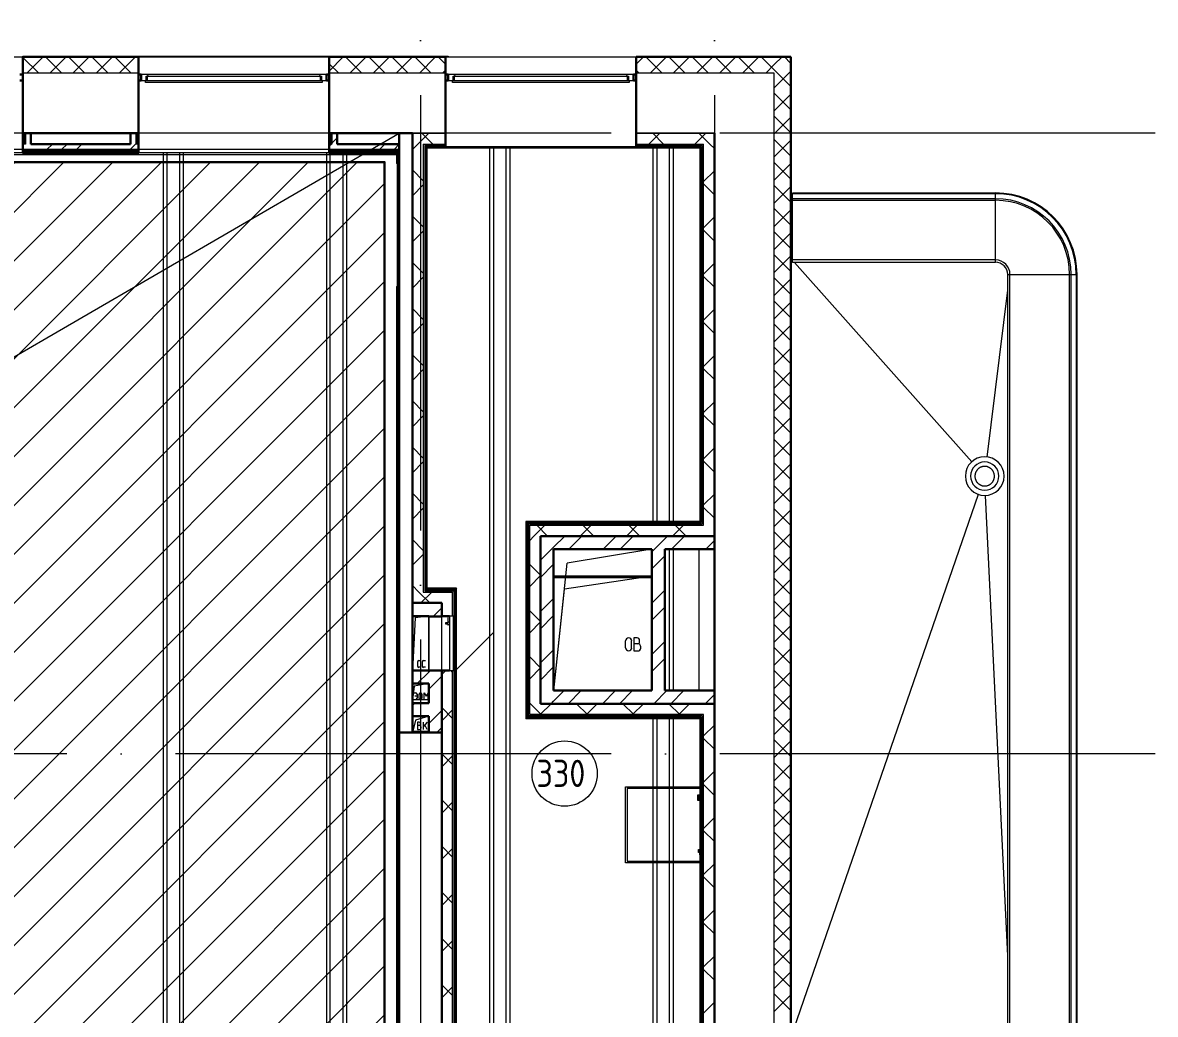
# Model space of a CAD drawing. Header units: millimetres. Extents: x -259809 to 472825, y -397243 to 31861.
# Drawn here: x 298416 to 308821, y -331545 to -322437 of the extents above; entities that cross this region are included whole.
import ezdxf

# ---------------------------------------------------------------- set-up
doc = ezdxf.new("R2010")
doc.units = ezdxf.units.MM
doc.linetypes.add('ADSK_Линия сетки', pattern=[25, 20, -2.5, 0, -2.5])
doc.linetypes.add('ADSK_Сверху', pattern=[450, 300, -150])
for name, color, linetype, lineweight in [('_ Окна', 252, 'Continuous', 30), ('Двери', 252, 'Continuous', 9), ('Крыша', 252, 'Continuous', 9), ('Линии', 7, 'Continuous', 9), ('лс', 5, 'Continuous', 30), ('Марки помещений', 252, 'Continuous', 20), ('Оборудование', 8, 'Continuous', 18), ('Ограждение', 252, 'Continuous', 9), ('Окна', 252, 'Continuous', 9), ('Оси', 252, 'Continuous', 9), ('Перекрытие', 252, 'Continuous', 18), ('Стены внутренние', 252, 'Continuous', 18), ('Стены наружные', 252, 'Continuous', 18), ('Стены штриховка', 7, 'Continuous', 9)]:
    doc.layers.add(name, color=color, linetype=linetype, lineweight=lineweight)
doc.styles.add('GOST Common_2', font='', dxfattribs={"width": 0.9, "height": 250})
doc.styles.get('GOST Common_2').set_extended_font_data('GOST type B')

# ---------------------------------------------------------------- blocks, each defined once
blk = doc.blocks.new('Перекрытия 1 - Перекрытия 1-1698725-3 этаж копия 1')
at = {"layer": 'Перекрытие', "ltscale": 100}
for p, q in [((22199, 26580), (22199, 15540)), ((22234, 26580), (22234, 15540)), ((22349, 26580), (22349, 15540)), ((22384, 26580), (22384, 15540)), ((23699, 26580), (23699, 15540)), ((23734, 15540), (23734, 26580)), ((23849, 26580), (23849, 15540)), ((23884, 26580), (23884, 15540)), ((25199, 26635), (25199, 15485)), ((25234, 26635), (25234, 15485)), ((25349, 26635), (25349, 15485)), ((25384, 26635), (25384, 15485)), ((26699, 26635), (26699, 23185)), ((26734, 26635), (26734, 23185)), ((26849, 26635), (26849, 23185)), ((26884, 26635), (26884, 23185)), ((26849, 22940), (26849, 21875)), ((26884, 22940), (26884, 21875)), ((27122, 22940), (27122, 21875)), ((26849, 21875), (26849, 21755)), ((26884, 21875), (26884, 21755)), ((27122, 21875), (27122, 21755)), ((26849, 21755), (26849, 21640)), ((26884, 21755), (26884, 21640)), ((27122, 21755), (27122, 21640)), ((26699, 21395), (26699, 15485)), ((26734, 21395), (26734, 15485)), ((26849, 21395), (26849, 15485)), ((26884, 21395), (26884, 15485))]:
    blk.add_line(p, q, dxfattribs=at)
blk = doc.blocks.new('3 этаж')
at = {"color": 251, "lineweight": 18, "true_color": 0x636466}
for p, q in [((303295, 24117), (303295, 25167)), ((303295, 25167), (304195, 25167)), ((302023, 24786), (301996, 24302)), ((302146, 24802), (302023, 24786)), ((302146, 24797), (302146, 24302)), ((302042, 24379), (302042, 24344)), ((302074, 24392), (302056, 24392)), ((302086, 24379), (302086, 24344)), ((302118, 24392), (302099, 24392)), ((302074, 24331), (302056, 24331)), ((302118, 24331), (302099, 24331)), ((302011, 24159), (301996, 24032)), ((302146, 24182), (302011, 24159)), ((302007, 24096), (302026, 24096)), ((302020, 24070), (302039, 24070)), ((302039, 24083), (302039, 24049)), ((302057, 24050), (302057, 24082)), ((302086, 24050), (302086, 24082)), ((302104, 24097), (302122, 24067)), ((302104, 24036), (302104, 24097)), ((302140, 24097), (302122, 24067)), ((302140, 24036), (302140, 24097)), ((302146, 24032), (301996, 24032)), ((302007, 24036), (302026, 24036)), ((302026, 23845), (301996, 23732)), ((302146, 23882), (302026, 23845)), ((302059, 23827), (302042, 23827)), ((302042, 23827), (302042, 23760)), ((302060, 23797), (302042, 23797)), ((302042, 23760), (302062, 23760)), ((302072, 23808), (302072, 23814)), ((302077, 23775), (302077, 23781)), ((302131, 23827), (302097, 23787)), ((302097, 23760), (302097, 23827)), ((302131, 23760), (302111, 23803))]:
    blk.add_line(p, q, dxfattribs=at)
for centre, radius, start, end in [((302056, 24379), 13.3, 90, 180), ((302099, 24379), 13.3, 90, 180), ((302056, 24344), 13.3, 180, 270), ((302099, 24344), 13.3, 180, 270), ((302026, 24083), 13, 0, 90), ((302026, 24049), 13, 270, 0), ((302071, 24082), 14.3, 0, 180), ((302071, 24050), 14.3, 180, 0), ((302059, 23814), 13, 0, 90), ((302060, 23808), 11.1, 270, 0), ((302060, 23781), 16.7, 0, 90), ((302062, 23775), 14.8, 270, 0)]:
    blk.add_arc(centre, radius, start, end, dxfattribs=at)
at = {"layer": '_ Окна', "color": 251, "true_color": 0x636466}
for p, q in [((298416, 29777), (298391, 29777)), ((299506, 29777), (299481, 29777)), ((299506, 29719), (299506, 29777)), ((301231, 29777), (301206, 29777)), ((301206, 29777), (301206, 29719)), ((302326, 29777), (302301, 29777)), ((302326, 29719), (302326, 29777)), ((304051, 29777), (304026, 29777)), ((304026, 29777), (304026, 29719)), ((298391, 29719), (298416, 29719)), ((299481, 29719), (299506, 29719)), ((301206, 29719), (301231, 29719)), ((302301, 29719), (302326, 29719)), ((304026, 29719), (304051, 29719))]:
    blk.add_line(p, q, dxfattribs=at)
at = {"layer": '_ Окна', "color": 251, "lineweight": 18, "true_color": 0x636466}
for p, q in [((299566, 29777), (299506, 29777)), ((299506, 29777), (299506, 29719)), ((299570, 29760), (299566, 29777)), ((301147, 29777), (301142, 29760)), ((301206, 29777), (301147, 29777)), ((301206, 29719), (301206, 29777)), ((302386, 29777), (302326, 29777)), ((302326, 29777), (302326, 29719)), ((302390, 29760), (302386, 29777)), ((303967, 29777), (303962, 29760)), ((304026, 29777), (303967, 29777)), ((304026, 29719), (304026, 29777)), ((299506, 29719), (299544, 29719)), ((299552, 29719), (299552, 29760)), ((299552, 29760), (299564, 29760)), ((301148, 29760), (301160, 29760)), ((301160, 29760), (301160, 29719)), ((301168, 29719), (301206, 29719)), ((302326, 29719), (302364, 29719)), ((302372, 29719), (302372, 29760)), ((302372, 29760), (302384, 29760)), ((303968, 29760), (303980, 29760)), ((303980, 29760), (303980, 29719)), ((303988, 29719), (304026, 29719))]:
    blk.add_line(p, q, dxfattribs=at)
at = {"layer": 'Двери', "color": 251, "true_color": 0x636466}
for p, q in [((304636, 23218), (303970, 23218)), ((303970, 23218), (303970, 22550)), ((304617, 23159), (304623, 23159)), ((304617, 23109), (304617, 23159)), ((304623, 23109), (304617, 23109)), ((304623, 23109), (304623, 23159)), ((304635, 23109), (304623, 23109)), ((304624, 23159), (304635, 23159)), ((304624, 23130), (304624, 23159)), ((304635, 23130), (304624, 23130)), ((304635, 23159), (304636, 23159)), ((304635, 23159), (304635, 23109)), ((304635, 23159), (304635, 23130)), ((304636, 23109), (304635, 23109)), ((304624, 22659), (304635, 22659)), ((304624, 22630), (304624, 22659)), ((304635, 22630), (304624, 22630)), ((304635, 22659), (304636, 22659)), ((304635, 22659), (304635, 22609)), ((304635, 22659), (304635, 22630)), ((304636, 22609), (304635, 22609)), ((303970, 22550), (304636, 22550))]:
    blk.add_line(p, q, dxfattribs=at)
at = {"layer": 'Крыша', "color": 251, "true_color": 0x636466}
for p, q in [((305473, 28087), (305488, 28070)), ((305488, 28070), (305473, 28087)), ((305506, 28050), (305506, 28050)), ((307136, 26218), (305506, 28050)), ((307275, 26261), (307465, 27794)), ((307465, 27794), (307465, 27794)), ((305473, 20927), (307197, 25920)), ((307465, 21681), (307262, 25910)), ((307465, 21681), (307465, 21681))]:
    blk.add_line(p, q, dxfattribs=at)
at = {"layer": 'Линии', "color": 251, "linetype": 'ADSK_Сверху', "ltscale": 200, "true_color": 0x636466}
blk.add_line((282231, 17837), (301876, 29237), dxfattribs=at)
at = {"layer": 'Линии', "color": 251, "lineweight": 18, "ltscale": 200, "true_color": 0x636466}
for p, q in [((303295, 24117), (303295, 25416)), ((304195, 25416), (303418, 25287)), ((303295, 24117), (303418, 25287)), ((303295, 24117), (303295, 25167)), ((303295, 25167), (304195, 25167)), ((304195, 25167), (303393, 25050)), ((303295, 24117), (303393, 25050)), ((303953, 24511), (303953, 24573)), ((303953, 24511), (303953, 24573)), ((304010, 24511), (304010, 24573)), ((304010, 24511), (304010, 24573)), ((304060, 24602), (304030, 24602)), ((304030, 24602), (304030, 24482)), ((304060, 24602), (304030, 24602)), ((304030, 24602), (304030, 24482)), ((304084, 24568), (304084, 24578)), ((304084, 24568), (304084, 24578)), ((304064, 24548), (304030, 24548)), ((304064, 24548), (304030, 24548)), ((304030, 24482), (304067, 24482)), ((304030, 24482), (304067, 24482)), ((304094, 24508), (304094, 24518)), ((304094, 24508), (304094, 24518))]:
    blk.add_line(p, q, dxfattribs=at)
at = {"layer": 'Линии', "color": 251, "lineweight": 18, "true_color": 0x636466}
for centre, radius, start, end in [((303982, 24573), 28.7, 0, 180), ((303982, 24573), 28.7, 0, 180), ((304060, 24578), 23.3, 0, 90), ((304060, 24578), 23.3, 0, 90), ((304064, 24568), 20, 270, 0), ((304064, 24568), 20, 270, 0), ((303982, 24511), 28.7, 180, 0), ((303982, 24511), 28.7, 180, 0), ((304064, 24518), 30, 0, 90), ((304064, 24518), 30, 0, 90), ((304067, 24508), 26.7, 270, 0), ((304067, 24508), 26.7, 270, 0)]:
    blk.add_arc(centre, radius, start, end, dxfattribs=at)
at = {"layer": 'Марки помещений', "color": 251, "true_color": 0x636466}
blk.add_circle((303395, 23355), 300, dxfattribs=at)
at = {"layer": 'Оборудование', "color": 251, "true_color": 0x636466}
for p, q in [((307170, 26120), (307169, 26117)), ((307172, 26123), (307170, 26120)), ((307173, 26127), (307172, 26123)), ((307175, 26130), (307173, 26127)), ((307177, 26133), (307175, 26130)), ((307179, 26136), (307177, 26133)), ((307181, 26139), (307179, 26136)), ((307183, 26142), (307181, 26139)), ((307185, 26145), (307183, 26142)), ((307187, 26147), (307185, 26145)), ((307190, 26150), (307187, 26147)), ((307192, 26152), (307190, 26150)), ((307195, 26155), (307192, 26152)), ((307198, 26157), (307195, 26155)), ((307201, 26159), (307198, 26157)), ((307204, 26161), (307201, 26159)), ((307207, 26163), (307204, 26161)), ((307210, 26165), (307207, 26163)), ((307213, 26167), (307210, 26165)), ((307216, 26168), (307213, 26167)), ((307220, 26170), (307216, 26168)), ((307223, 26171), (307220, 26170)), ((307226, 26172), (307223, 26171)), ((307230, 26173), (307226, 26172)), ((307233, 26174), (307230, 26173)), ((307237, 26175), (307233, 26174)), ((307240, 26175), (307237, 26175)), ((307244, 26176), (307240, 26175)), ((307247, 26176), (307244, 26176)), ((307251, 26176), (307247, 26176)), ((307255, 26176), (307251, 26176)), ((307258, 26176), (307255, 26176)), ((307262, 26176), (307258, 26176)), ((307265, 26176), (307262, 26176)), ((307269, 26175), (307265, 26176)), ((307272, 26174), (307269, 26175)), ((307276, 26174), (307272, 26174)), ((307279, 26173), (307276, 26174)), ((307283, 26172), (307279, 26173)), ((307286, 26170), (307283, 26172)), ((307290, 26169), (307286, 26170)), ((307293, 26167), (307290, 26169)), ((307296, 26166), (307293, 26167)), ((307299, 26164), (307296, 26166)), ((307302, 26162), (307299, 26164)), ((307305, 26160), (307302, 26162)), ((307308, 26158), (307305, 26160)), ((307311, 26156), (307308, 26158)), ((307314, 26153), (307311, 26156)), ((307316, 26151), (307314, 26153)), ((307319, 26148), (307316, 26151)), ((307321, 26146), (307319, 26148)), ((307324, 26143), (307321, 26146)), ((307326, 26140), (307324, 26143)), ((307328, 26137), (307326, 26140)), ((307330, 26134), (307328, 26137)), ((307332, 26131), (307330, 26134)), ((307333, 26128), (307332, 26131)), ((307335, 26125), (307333, 26128)), ((307336, 26122), (307335, 26125)), ((307338, 26118), (307336, 26122)), ((307339, 26115), (307338, 26118)), ((307165, 26099), (307164, 26096)), ((307164, 26096), (307164, 26092)), ((307164, 26092), (307164, 26088)), ((307164, 26088), (307164, 26087)), ((307164, 26087), (307164, 26083)), ((307164, 26083), (307164, 26079)), ((307164, 26079), (307164, 26076)), ((307164, 26076), (307165, 26072)), ((307166, 26106), (307165, 26103)), ((307165, 26103), (307165, 26099)), ((307165, 26072), (307166, 26069)), ((307167, 26110), (307166, 26106)), ((307166, 26069), (307166, 26065)), ((307166, 26065), (307167, 26062)), ((307168, 26113), (307167, 26110)), ((307167, 26062), (307168, 26058)), ((307169, 26117), (307168, 26113)), ((307168, 26058), (307170, 26055)), ((307170, 26055), (307171, 26052)), ((307171, 26052), (307172, 26048)), ((307172, 26048), (307174, 26045)), ((307174, 26045), (307176, 26042)), ((307176, 26042), (307177, 26039)), ((307177, 26039), (307179, 26036)), ((307179, 26036), (307182, 26033)), ((307182, 26033), (307184, 26030)), ((307184, 26030), (307186, 26027)), ((307186, 26027), (307188, 26025)), ((307188, 26025), (307191, 26022)), ((307191, 26022), (307194, 26020)), ((307194, 26020), (307196, 26017)), ((307196, 26017), (307199, 26015)), ((307199, 26015), (307202, 26013)), ((307304, 26012), (307307, 26014)), ((307307, 26014), (307309, 26016)), ((307309, 26016), (307312, 26018)), ((307312, 26018), (307315, 26021)), ((307315, 26021), (307317, 26023)), ((307317, 26023), (307320, 26026)), ((307320, 26026), (307322, 26029)), ((307322, 26029), (307325, 26031)), ((307325, 26031), (307327, 26034)), ((307327, 26034), (307329, 26037)), ((307329, 26037), (307331, 26040)), ((307331, 26040), (307332, 26043)), ((307332, 26043), (307334, 26047)), ((307334, 26047), (307336, 26050)), ((307336, 26050), (307337, 26053)), ((307337, 26053), (307338, 26056)), ((307338, 26056), (307339, 26060)), ((307340, 26111), (307339, 26115)), ((307339, 26060), (307340, 26063)), ((307341, 26108), (307340, 26111)), ((307340, 26063), (307341, 26067)), ((307342, 26104), (307341, 26108)), ((307341, 26067), (307342, 26070)), ((307342, 26101), (307342, 26104)), ((307343, 26097), (307342, 26101)), ((307342, 26070), (307343, 26074)), ((307343, 26094), (307343, 26097)), ((307343, 26090), (307343, 26094)), ((307344, 26087), (307343, 26090)), ((307343, 26085), (307344, 26087)), ((307343, 26081), (307343, 26085)), ((307343, 26077), (307343, 26081)), ((307343, 26074), (307343, 26077)), ((307202, 26013), (307205, 26011)), ((307205, 26011), (307208, 26009)), ((307208, 26009), (307211, 26007)), ((307211, 26007), (307214, 26006)), ((307214, 26006), (307218, 26004)), ((307218, 26004), (307221, 26003)), ((307221, 26003), (307224, 26002)), ((307224, 26002), (307228, 26000)), ((307228, 26000), (307231, 25999)), ((307231, 25999), (307235, 25999)), ((307235, 25999), (307238, 25998)), ((307238, 25998), (307242, 25997)), ((307242, 25997), (307245, 25997)), ((307245, 25997), (307249, 25997)), ((307249, 25997), (307253, 25997)), ((307253, 25997), (307256, 25997)), ((307256, 25997), (307260, 25997)), ((307260, 25997), (307263, 25997)), ((307263, 25997), (307267, 25998)), ((307267, 25998), (307271, 25998)), ((307271, 25998), (307274, 25999)), ((307274, 25999), (307278, 26000)), ((307278, 26000), (307281, 26001)), ((307281, 26001), (307284, 26002)), ((307284, 26002), (307288, 26003)), ((307288, 26003), (307291, 26005)), ((307291, 26005), (307294, 26006)), ((307294, 26006), (307297, 26008)), ((307297, 26008), (307301, 26010)), ((307301, 26010), (307304, 26012)), ((302321, 24786), (302321, 24740)), ((302326, 24786), (302321, 24786)), ((302326, 24740), (302326, 24786)), ((302373, 24802), (302336, 24802)), ((302336, 24802), (302336, 24302)), ((302374, 24302), (302374, 24801)), ((302383, 24795), (302374, 24795)), ((302384, 24310), (302384, 24794)), ((302391, 24783), (302386, 24783)), ((302391, 24321), (302391, 24783)), ((302393, 24774), (302391, 24774)), ((302393, 24770), (302393, 24774)), ((302393, 24770), (302393, 24774)), ((302393, 24770), (302393, 24709)), ((302319, 24741), (302301, 24741)), ((302301, 24741), (302301, 24729)), ((302301, 24729), (302319, 24729)), ((302320, 24743), (302319, 24741)), ((302319, 24741), (302319, 24729)), ((302319, 24729), (302320, 24727)), ((302336, 24745), (302320, 24745)), ((302320, 24745), (302320, 24725)), ((302320, 24725), (302336, 24725)), ((302321, 24730), (302321, 24722)), ((302321, 24722), (302326, 24722)), ((302326, 24722), (302326, 24730)), ((302391, 24705), (302393, 24705)), ((302393, 24705), (302393, 24709)), ((302393, 24705), (302393, 24709)), ((302391, 24302), (302745, 24655)), ((302336, 24302), (302373, 24302)), ((302374, 24309), (302383, 24309)), ((302386, 24321), (302391, 24321))]:
    blk.add_line(p, q, dxfattribs=at)
for radius, start, end in [(178, 0, 180), (130, 0, 180), (178, 180, 0), (130, 180, 0)]:
    blk.add_arc((307254, 26087), radius, start, end, dxfattribs=at)
for points, knots in [([(302374, 24801), (302374, 24801), (302374, 24801), (302374, 24801), (302374, 24801), (302373, 24801), (302373, 24801), (302373, 24802), (302373, 24802), (302373, 24802)], [0, 0, 0, 0, 0.166667, 0.25, 0.333333, 0.5, 0.666667, 0.833333, 1, 1, 1, 1]), ([(302384, 24794), (302384, 24794), (302384, 24794), (302384, 24794), (302384, 24794), (302384, 24794), (302384, 24794), (302384, 24794), (302384, 24795), (302383, 24795), (302383, 24795)], [0, 0, 0, 0, 0.166667, 0.25, 0.333333, 0.416667, 0.541667, 0.666667, 0.833333, 1, 1, 1, 1]), ([(302386, 24783), (302386, 24783), (302386, 24783), (302385, 24783), (302385, 24783), (302385, 24783), (302385, 24783), (302385, 24783), (302385, 24783), (302384, 24784), (302384, 24784), (302384, 24784), (302384, 24784)], [0, 0, 0, 0, 0.166667, 0.25, 0.333333, 0.416667, 0.5, 0.583333, 0.666667, 0.75, 0.833333, 1, 1, 1, 1]), ([(302373, 24302), (302373, 24302), (302373, 24302), (302373, 24302), (302373, 24302), (302374, 24302), (302374, 24302), (302374, 24302), (302374, 24302), (302374, 24302)], [-1, -1, -1, -1, -0.833333, -0.666667, -0.5, -0.333333, -0.25, -0.166667, 0, 0, 0, 0]), ([(302383, 24309), (302383, 24309), (302384, 24309), (302384, 24309), (302384, 24309), (302384, 24309), (302384, 24309), (302384, 24309), (302384, 24309), (302384, 24309), (302384, 24310)], [-1, -1, -1, -1, -0.833333, -0.666667, -0.541667, -0.416667, -0.333333, -0.25, -0.166667, 0, 0, 0, 0]), ([(302384, 24319), (302384, 24319), (302384, 24319), (302384, 24320), (302385, 24320), (302385, 24320), (302385, 24320), (302385, 24320), (302385, 24320), (302385, 24320), (302386, 24321), (302386, 24321), (302386, 24321)], [-1, -1, -1, -1, -0.833333, -0.75, -0.666667, -0.583333, -0.5, -0.416667, -0.333333, -0.25, -0.166667, 0, 0, 0, 0])]:
    blk.add_open_spline(points, degree=3, knots=knots, dxfattribs=at)
at = {"layer": 'Ограждение', "color": 251, "true_color": 0x636466}
for p, q in [((301861, 29037), (282246, 29037)), ((298416, 29037), (296666, 29037)), ((298416, 29057), (298416, 29037)), ((299481, 29037), (299481, 29057)), ((301231, 29037), (299481, 29037)), ((301231, 29057), (301231, 29037)), ((301851, 29037), (301851, 28957)), ((302121, 29112), (302131, 29102)), ((302131, 29102), (302121, 29112)), ((302131, 25057), (302131, 29102)), ((302131, 29102), (304636, 29102)), ((304051, 29112), (302301, 29112)), ((304646, 29112), (304636, 29102)), ((304636, 29102), (304646, 29112)), ((304636, 29102), (304636, 25671)), ((301861, 28957), (301851, 28957)), ((305488, 28681), (305488, 28687)), ((307353, 28687), (305488, 28687)), ((305488, 28634), (305488, 28681)), ((307353, 28681), (305488, 28681)), ((305488, 28619), (305488, 28634)), ((307353, 28634), (305488, 28634)), ((305488, 28072), (305488, 28619)), ((307353, 28619), (305488, 28619)), ((307353, 28681), (307353, 28687)), ((307353, 28634), (307353, 28681)), ((307353, 28619), (307353, 28634)), ((307353, 28072), (307353, 28619)), ((305488, 28050), (305488, 28072)), ((307353, 28072), (305488, 28072)), ((307353, 28050), (305488, 28050)), ((307353, 28050), (307353, 28072)), ((307465, 27939), (307486, 27939)), ((307465, 13137), (307465, 27939)), ((307486, 27939), (308034, 27939)), ((307486, 13137), (307486, 27939)), ((308034, 27939), (308048, 27939)), ((308034, 13137), (308034, 27939)), ((308048, 27939), (308096, 27939)), ((308048, 13137), (308048, 27939)), ((308096, 27939), (308102, 27939)), ((308096, 13137), (308096, 27939)), ((308102, 13137), (308102, 27939)), ((301851, 27827), (301861, 27827)), ((301851, 27827), (301851, 19267)), ((303049, 25661), (303039, 25671)), ((304636, 25671), (303039, 25671)), ((303039, 25671), (303049, 25661)), ((303039, 25671), (303039, 23862)), ((304646, 25661), (304636, 25671)), ((304636, 25671), (304646, 25661)), ((302131, 25057), (302121, 25047)), ((302121, 25047), (302131, 25057)), ((302401, 25057), (302131, 25057)), ((302391, 25047), (302401, 25057)), ((302401, 25057), (302391, 25047)), ((302401, 17972), (302401, 25057)), ((302391, 24802), (302391, 24783)), ((302391, 24321), (302391, 24302)), ((303049, 23872), (303039, 23862)), ((303039, 23862), (303049, 23872)), ((303039, 23862), (304636, 23862)), ((304646, 23872), (304636, 23862)), ((304636, 23862), (304646, 23872)), ((304636, 23862), (304636, 17972))]:
    blk.add_line(p, q, dxfattribs=at)
at = {"layer": 'Ограждение', "color": 251, "linetype": 'Continuous', "true_color": 0x636466}
for p, q in [((302707, 29102), (302707, 29112)), ((303307, 29102), (303307, 29112)), ((303907, 29102), (303907, 29112)), ((304507, 29102), (304507, 29112)), ((302121, 28876), (302131, 28876)), ((304636, 28876), (304646, 28876)), ((302121, 28276), (302131, 28276)), ((304636, 28276), (304646, 28276)), ((302121, 27676), (302131, 27676)), ((304636, 27676), (304646, 27676)), ((302121, 27076), (302131, 27076)), ((304636, 27076), (304646, 27076)), ((302121, 26476), (302131, 26476)), ((304636, 26476), (304646, 26476)), ((302121, 25876), (302131, 25876)), ((304636, 25876), (304646, 25876)), ((303307, 25661), (303307, 25671)), ((303907, 25661), (303907, 25671)), ((304507, 25661), (304507, 25671)), ((302121, 25276), (302131, 25276)), ((303039, 25276), (303049, 25276)), ((302391, 24676), (302401, 24676)), ((303039, 24676), (303049, 24676)), ((302391, 24076), (302401, 24076)), ((303039, 24076), (303049, 24076)), ((303307, 23862), (303307, 23872)), ((303907, 23862), (303907, 23872)), ((304507, 23862), (304507, 23872)), ((302391, 23476), (302401, 23476)), ((304636, 23476), (304646, 23476)), ((302391, 22876), (302401, 22876)), ((304636, 22876), (304646, 22876)), ((302391, 22276), (302401, 22276)), ((304636, 22276), (304646, 22276)), ((302391, 21676), (302401, 21676)), ((304636, 21676), (304646, 21676))]:
    blk.add_line(p, q, dxfattribs=at)
at = {"layer": 'Ограждение', "color": 251, "true_color": 0x636466}
for radius in [749, 742, 695, 681, 133, 112]:
    blk.add_arc((307353, 27939), radius, 0, 90, dxfattribs=at)
at = {"layer": 'Окна', "color": 251, "true_color": 0x636466}
for p, q in [((301147, 29777), (299566, 29777)), ((303967, 29777), (302386, 29777)), ((299544, 29719), (301168, 29719)), ((299544, 29702), (299544, 29719)), ((301168, 29702), (299544, 29702)), ((299564, 29760), (301148, 29760)), ((299564, 29719), (299564, 29760)), ((301148, 29760), (301148, 29719)), ((301168, 29719), (301168, 29702)), ((302364, 29719), (303988, 29719)), ((302364, 29702), (302364, 29719)), ((303988, 29702), (302364, 29702)), ((302384, 29760), (303968, 29760)), ((302384, 29719), (302384, 29760)), ((303968, 29760), (303968, 29719)), ((303988, 29719), (303988, 29702))]:
    blk.add_line(p, q, dxfattribs=at)
at = {"layer": 'Оси', "color": 251, "linetype": 'ADSK_Линия сетки', "ltscale": 200, "true_color": 0x636466}
for p, q in [((302071, 34587), (302071, 11871)), ((304771, 34587), (304771, 13337)), ((308821, 29237), (237099, 29237)), ((308821, 23537), (237099, 23537))]:
    blk.add_line(p, q, dxfattribs=at)
at = {"layer": 'Перекрытие', "color": 251, "true_color": 0x636466}
for p, q in [((304195, 25167), (303295, 25167)), ((303295, 25167), (303295, 24117)), ((302146, 24032), (301996, 24032)), ((303954, 22534), (303954, 23234)), ((303954, 23234), (304636, 23234)), ((304636, 22534), (303954, 22534))]:
    blk.add_line(p, q, dxfattribs=at)
at = {"layer": 'Стены внутренние', "color": 251, "true_color": 0x636466}
for p, q in [((296666, 29939), (298416, 29939)), ((299481, 29939), (301231, 29939)), ((302301, 29939), (304051, 29939)), ((299481, 29787), (298416, 29787)), ((302301, 29787), (301231, 29787)), ((305321, 29787), (304051, 29787)), ((305321, 17287), (305321, 29787)), ((298416, 29237), (296666, 29237)), ((301231, 29237), (299481, 29237)), ((301996, 29237), (302301, 29237)), ((304051, 29237), (304771, 29237)), ((305473, 28664), (305488, 28664)), ((305488, 28614), (305473, 28614)), ((305488, 28087), (305473, 28087)), ((302146, 23742), (301996, 23742))]:
    blk.add_line(p, q, dxfattribs=at)
at = {"layer": 'Стены внутренние', "color": 251, "lineweight": 30, "true_color": 0x636466}
for p, q in [((298416, 29237), (298416, 29939)), ((298416, 29939), (299481, 29939)), ((299481, 29237), (299481, 29939)), ((301231, 29237), (301231, 29939)), ((301231, 29939), (302301, 29939)), ((302301, 29237), (302301, 29939)), ((304051, 29237), (304051, 29939)), ((305473, 29939), (304051, 29939)), ((305473, 17135), (305473, 29939)), ((298491, 29237), (299406, 29237)), ((301996, 29237), (301306, 29237)), ((301876, 29137), (301876, 29237)), ((301876, 29062), (301876, 29062)), ((304771, 24117), (304771, 25416)), ((301996, 24802), (301996, 24302)), ((301996, 24182), (301996, 24002)), ((301996, 23882), (301996, 23732)), ((302146, 23732), (301876, 23732))]:
    blk.add_line(p, q, dxfattribs=at)
at = {"layer": 'Стены внутренние', "color": 251, "linetype": 'Continuous', "lineweight": 9, "true_color": 0x636466}
for p, q in [((298563, 29787), (298418, 29931)), ((298454, 29787), (298604, 29937)), ((298775, 29787), (298625, 29937)), ((298666, 29787), (298816, 29937)), ((298673, 29937), (298671, 29939)), ((298987, 29787), (298837, 29937)), ((298878, 29787), (299028, 29937)), ((299200, 29787), (299050, 29937)), ((299090, 29787), (299240, 29937)), ((299412, 29787), (299262, 29937)), ((299302, 29787), (299452, 29937)), ((299479, 29931), (299474, 29937)), ((301231, 29807), (301361, 29937)), ((301321, 29787), (301233, 29874)), ((301280, 29939), (301278, 29937)), ((301533, 29787), (301383, 29937)), ((301423, 29787), (301573, 29937)), ((301745, 29787), (301595, 29937)), ((301636, 29787), (301786, 29937)), ((301957, 29787), (301807, 29937)), ((301848, 29787), (301998, 29937)), ((302169, 29787), (302019, 29937)), ((302060, 29787), (302210, 29937)), ((302101, 29939), (302100, 29937)), ((302299, 29869), (302232, 29937)), ((302299, 29908), (302301, 29908)), ((304051, 29908), (304053, 29908)), ((304053, 29871), (304119, 29937)), ((304095, 29939), (304094, 29937)), ((304291, 29787), (304141, 29937)), ((304181, 29787), (304331, 29937)), ((304503, 29787), (304353, 29937)), ((304393, 29787), (304543, 29937)), ((304715, 29787), (304565, 29937)), ((304605, 29787), (304755, 29937)), ((304927, 29787), (304777, 29937)), ((304818, 29787), (304968, 29937)), ((304916, 29939), (304915, 29937)), ((305139, 29787), (304989, 29937)), ((305030, 29787), (305180, 29937)), ((305151, 29939), (305150, 29937)), ((305321, 29817), (305201, 29937)), ((305242, 29787), (305321, 29866)), ((305321, 29866), (305392, 29937)), ((305471, 29879), (305414, 29937)), ((302272, 29787), (302301, 29816)), ((304079, 29787), (304051, 29814)), ((305471, 29667), (305321, 29817)), ((305321, 29654), (305471, 29804)), ((305473, 29740), (305471, 29743)), ((305471, 29705), (305473, 29705)), ((305471, 29454), (305321, 29604)), ((305321, 29442), (305471, 29592)), ((305471, 29502), (305473, 29502)), ((305471, 29242), (305321, 29392)), ((305321, 29230), (305471, 29380)), ((305471, 29030), (305321, 29180)), ((305321, 29018), (305471, 29168)), ((305471, 29197), (305473, 29197)), ((305471, 28818), (305321, 28968)), ((305321, 28805), (305471, 28955)), ((305471, 28606), (305321, 28756)), ((305321, 28593), (305471, 28743)), ((305471, 28394), (305321, 28544)), ((305321, 28381), (305471, 28531)), ((305471, 28587), (305473, 28587)), ((305471, 28182), (305321, 28332)), ((305321, 28169), (305471, 28319)), ((305471, 28384), (305473, 28384)), ((305471, 27970), (305321, 28120)), ((305321, 27957), (305471, 28107)), ((305473, 28114), (305471, 28118)), ((305471, 28079), (305473, 28079)), ((305471, 27757), (305321, 27907)), ((305321, 27745), (305471, 27895)), ((305471, 27545), (305321, 27695)), ((305321, 27533), (305471, 27683)), ((305471, 27333), (305321, 27483)), ((305321, 27320), (305471, 27470)), ((305471, 27470), (305473, 27470)), ((305471, 27121), (305321, 27271)), ((305471, 27267), (305473, 27267)), ((305321, 27108), (305471, 27258)), ((305471, 26909), (305321, 27059)), ((305321, 26896), (305471, 27046)), ((305471, 26962), (305473, 26962)), ((305471, 26697), (305321, 26847)), ((305321, 26684), (305471, 26834)), ((305471, 26485), (305321, 26635)), ((305321, 26472), (305471, 26622)), ((305471, 26272), (305321, 26422)), ((305321, 26260), (305471, 26410)), ((305471, 26352), (305473, 26352)), ((305473, 26230), (305471, 26226)), ((305471, 26060), (305321, 26210)), ((305321, 26048), (305471, 26198)), ((305471, 26149), (305473, 26149)), ((305471, 25848), (305321, 25998)), ((305321, 25836), (305471, 25986)), ((305471, 25844), (305473, 25844)), ((305471, 25636), (305321, 25786)), ((305321, 25623), (305471, 25773)), ((305471, 25424), (305321, 25574)), ((305321, 25411), (305471, 25561)), ((305473, 25416), (305471, 25413)), ((305471, 25212), (305321, 25362)), ((305321, 25199), (305471, 25349)), ((305471, 25235), (305473, 25235)), ((305471, 25000), (305321, 25150)), ((305321, 24987), (305471, 25137)), ((305473, 25066), (305471, 25070)), ((305471, 25031), (305473, 25031)), ((305471, 24788), (305321, 24938)), ((305321, 24775), (305471, 24925)), ((305471, 24575), (305321, 24725)), ((305321, 24563), (305471, 24713)), ((305471, 24727), (305473, 24727)), ((305471, 24363), (305321, 24513)), ((305321, 24351), (305471, 24501)), ((305473, 24456), (305471, 24460)), ((305471, 24151), (305321, 24301)), ((305321, 24138), (305471, 24288)), ((305471, 23939), (305321, 24089)), ((305321, 23926), (305471, 24076)), ((305471, 24117), (305473, 24117)), ((305473, 23995), (305471, 23991)), ((305471, 23727), (305321, 23877)), ((305321, 23714), (305471, 23864)), ((305471, 23914), (305473, 23914)), ((305471, 23515), (305321, 23665)), ((305321, 23502), (305471, 23652)), ((305471, 23609), (305473, 23609)), ((305471, 23303), (305321, 23453)), ((305321, 23290), (305471, 23440)), ((305471, 23090), (305321, 23240)), ((305321, 23078), (305471, 23228)), ((305473, 23182), (305471, 23178)), ((305471, 22878), (305321, 23028)), ((305321, 22866), (305471, 23016)), ((305471, 22999), (305473, 22999)), ((305471, 22666), (305321, 22816)), ((305321, 22654), (305471, 22804)), ((305471, 22796), (305473, 22796)), ((305471, 22454), (305321, 22604)), ((305321, 22441), (305471, 22591)), ((305471, 22491), (305473, 22491)), ((305471, 22242), (305321, 22392)), ((305321, 22229), (305471, 22379)), ((305471, 22030), (305321, 22180)), ((305321, 22017), (305471, 22167)), ((305473, 22222), (305471, 22225)), ((305471, 21818), (305321, 21968)), ((305321, 21805), (305471, 21955)), ((305471, 21882), (305473, 21882)), ((305471, 21606), (305321, 21756)), ((305321, 21593), (305471, 21743)), ((305471, 21679), (305473, 21679)), ((305471, 21393), (305321, 21543)), ((305321, 21381), (305471, 21531)), ((305471, 21181), (305321, 21331)), ((305471, 21374), (305473, 21374)), ((305321, 21169), (305471, 21319))]:
    blk.add_line(p, q, dxfattribs=at)
at = {"layer": 'Стены наружные', "color": 251, "true_color": 0x636466}
for p, q in [((298416, 29944), (302326, 29944)), ((298416, 29939), (298416, 29944)), ((298951, 29944), (298951, 29939)), ((301776, 29939), (301776, 29944)), ((302326, 29944), (302326, 29939)), ((302301, 29237), (301996, 29237)), ((304771, 29237), (304051, 29237)), ((298416, 29087), (296666, 29087)), ((298416, 29057), (296666, 29057)), ((301231, 29087), (299481, 29087)), ((301231, 29057), (299481, 29057)), ((304195, 25152), (303295, 25152)), ((302146, 24302), (302146, 24797)), ((302266, 24302), (302266, 24797)), ((302391, 24802), (302391, 24783)), ((302391, 24321), (302391, 24302))]:
    blk.add_line(p, q, dxfattribs=at)
at = {"layer": 'Стены наружные', "color": 251, "lineweight": 30, "true_color": 0x636466}
for p, q in [((298416, 29062), (298416, 29237)), ((298491, 29237), (298416, 29237)), ((298491, 29237), (298491, 29137)), ((298491, 29137), (299406, 29137)), ((299406, 29137), (299406, 29237)), ((299481, 29237), (299406, 29237)), ((299481, 29237), (299481, 29062)), ((301231, 29062), (301231, 29237)), ((301306, 29237), (301231, 29237)), ((301306, 29237), (301306, 29137)), ((301306, 29137), (301876, 29137)), ((301876, 29062), (301876, 29137)), ((301996, 24802), (301996, 29237)), ((302301, 29112), (302301, 29237)), ((304051, 29112), (304051, 29237)), ((304771, 29237), (304771, 25416)), ((298416, 29057), (298416, 29062)), ((298416, 29057), (299481, 29057)), ((299481, 29057), (299481, 29062)), ((301231, 29057), (301231, 29062)), ((301861, 29057), (301231, 29057)), ((301861, 29062), (301876, 29062)), ((301876, 29062), (301861, 29062)), ((301861, 29057), (301861, 18017)), ((301876, 17937), (301876, 29062)), ((302121, 29112), (302301, 29112)), ((302121, 29112), (302121, 25047)), ((304646, 29112), (304051, 29112)), ((304646, 25661), (304646, 29112)), ((303049, 25661), (304646, 25661)), ((303049, 23872), (303049, 25661)), ((303174, 25536), (303174, 23997)), ((303174, 23997), (303174, 25536)), ((303174, 25536), (304771, 25536)), ((303294, 25416), (303294, 24117)), ((304195, 25416), (303294, 25416)), ((304195, 24117), (304195, 25416)), ((304771, 25416), (304315, 25416)), ((304315, 25416), (304315, 24117)), ((302121, 25047), (302391, 25047)), ((302391, 25047), (302391, 24802)), ((302266, 24922), (301996, 24922)), ((302266, 24922), (302266, 24797)), ((302146, 24802), (301996, 24802)), ((302146, 24802), (302146, 24797)), ((302266, 24797), (302146, 24797)), ((302336, 24802), (302266, 24802)), ((302391, 24802), (302373, 24802)), ((302336, 24302), (301996, 24302)), ((301996, 24302), (301996, 24182)), ((302266, 17962), (302266, 24302)), ((302391, 24302), (302373, 24302)), ((302391, 17962), (302391, 24302)), ((302146, 24182), (301996, 24182)), ((302146, 24002), (302146, 24182)), ((303294, 24117), (304195, 24117)), ((304315, 24117), (304771, 24117)), ((304771, 24117), (304771, 17837)), ((301996, 24002), (302146, 24002)), ((301996, 24002), (301996, 23882)), ((304771, 23997), (303174, 23997)), ((302146, 23882), (301996, 23882)), ((302146, 23732), (302146, 23882)), ((304646, 23872), (303049, 23872)), ((304646, 17962), (304646, 23872)), ((302266, 23732), (302146, 23732))]:
    blk.add_line(p, q, dxfattribs=at)
at = {"layer": 'Стены наружные', "color": 251, "linetype": 'Continuous', "lineweight": 9, "true_color": 0x636466}
for p, q in [((298440, 29137), (298441, 29138)), ((298639, 29087), (298689, 29137)), ((298774, 29087), (298824, 29137)), ((298909, 29087), (298959, 29137)), ((299403, 29087), (299453, 29137)), ((299453, 29137), (299456, 29140)), ((301231, 29170), (301244, 29183)), ((301231, 29119), (301249, 29137)), ((301244, 29183), (301256, 29195)), ((301256, 29144), (301306, 29194)), ((301693, 29087), (301743, 29137)), ((301996, 29087), (302046, 29137)), ((301996, 29087), (302046, 29137)), ((302046, 29137), (302146, 29237)), ((302046, 29137), (302146, 29237)), ((302183, 29137), (302083, 29237)), ((302183, 29137), (302083, 29237)), ((304168, 29137), (304268, 29237)), ((304168, 29137), (304268, 29237)), ((304304, 29137), (304204, 29237)), ((304304, 29137), (304204, 29237)), ((304592, 29137), (304692, 29237)), ((304592, 29137), (304692, 29237)), ((304729, 29137), (304629, 29237)), ((304729, 29137), (304629, 29237)), ((304771, 29095), (304729, 29137)), ((304771, 29095), (304729, 29137)), ((298572, 29057), (298577, 29062)), ((298577, 29062), (298590, 29074)), ((298590, 29074), (298602, 29087)), ((298789, 29062), (298802, 29074)), ((298802, 29074), (298814, 29087)), ((298996, 29057), (299001, 29062)), ((299001, 29062), (299014, 29074)), ((299014, 29074), (299026, 29087)), ((299214, 29062), (299226, 29074)), ((299226, 29074), (299239, 29087)), ((299421, 29057), (299426, 29062)), ((299426, 29062), (299438, 29074)), ((299438, 29074), (299451, 29087)), ((301335, 29062), (301347, 29074)), ((301347, 29074), (301360, 29087)), ((301542, 29057), (301547, 29062)), ((301547, 29062), (301560, 29074)), ((301560, 29074), (301572, 29087)), ((301759, 29062), (301772, 29074)), ((301772, 29074), (301784, 29087)), ((301828, 29087), (301876, 29135)), ((302176, 29114), (302176, 29112)), ((302281, 29114), (302281, 29112)), ((304066, 29114), (304066, 29112)), ((304171, 29114), (304171, 29112)), ((304276, 29114), (304276, 29112)), ((304381, 29114), (304381, 29112)), ((304486, 29114), (304486, 29112)), ((304591, 29114), (304591, 29112)), ((304649, 29057), (304646, 29057)), ((302119, 29021), (302121, 29021)), ((304649, 28952), (304646, 28952)), ((302096, 28799), (301996, 28899)), ((302096, 28799), (301996, 28899)), ((302119, 28916), (302121, 28916)), ((304649, 28847), (304646, 28847)), ((304671, 28792), (304771, 28891)), ((304671, 28792), (304771, 28891)), ((301996, 28662), (302096, 28762)), ((301996, 28662), (302096, 28762)), ((302119, 28811), (302121, 28811)), ((304649, 28742), (304646, 28742)), ((304771, 28670), (304671, 28770)), ((304771, 28670), (304671, 28770)), ((302119, 28706), (302121, 28706)), ((304649, 28637), (304646, 28637)), ((302119, 28601), (302121, 28601)), ((304649, 28532), (304646, 28532)), ((302096, 28375), (301996, 28475)), ((302096, 28375), (301996, 28475)), ((302119, 28496), (302121, 28496)), ((304649, 28427), (304646, 28427)), ((304671, 28368), (304771, 28467)), ((304671, 28368), (304771, 28467)), ((301996, 28238), (302096, 28338)), ((301996, 28238), (302096, 28338)), ((302119, 28391), (302121, 28391)), ((304649, 28322), (304646, 28322)), ((304771, 28246), (304671, 28345)), ((304771, 28246), (304671, 28345)), ((302119, 28286), (302121, 28286)), ((304649, 28217), (304646, 28217)), ((302119, 28181), (302121, 28181)), ((304649, 28112), (304646, 28112)), ((302096, 27950), (301996, 28050)), ((302096, 27950), (301996, 28050)), ((302119, 28076), (302121, 28076)), ((304649, 28007), (304646, 28007)), ((304671, 27943), (304771, 28043)), ((304671, 27943), (304771, 28043)), ((301996, 27814), (302096, 27914)), ((301996, 27814), (302096, 27914)), ((302119, 27971), (302121, 27971)), ((304649, 27902), (304646, 27902)), ((304771, 27822), (304671, 27921)), ((304771, 27822), (304671, 27921)), ((302119, 27866), (302121, 27866)), ((304649, 27797), (304646, 27797)), ((302119, 27761), (302121, 27761)), ((304649, 27692), (304646, 27692)), ((302096, 27526), (301996, 27626)), ((302096, 27526), (301996, 27626)), ((302119, 27656), (302121, 27656)), ((304649, 27587), (304646, 27587)), ((304671, 27519), (304771, 27619)), ((304671, 27519), (304771, 27619)), ((301996, 27390), (302096, 27490)), ((301996, 27390), (302096, 27490)), ((302119, 27551), (302121, 27551)), ((304649, 27482), (304646, 27482)), ((304771, 27397), (304671, 27497)), ((304771, 27397), (304671, 27497)), ((302119, 27446), (302121, 27446)), ((304649, 27377), (304646, 27377)), ((302119, 27341), (302121, 27341)), ((304649, 27272), (304646, 27272)), ((302096, 27102), (301996, 27202)), ((302096, 27102), (301996, 27202)), ((302119, 27236), (302121, 27236)), ((304649, 27167), (304646, 27167)), ((304671, 27095), (304771, 27194)), ((304671, 27095), (304771, 27194)), ((301996, 26965), (302096, 27065)), ((301996, 26965), (302096, 27065)), ((302119, 27131), (302121, 27131)), ((304649, 27062), (304646, 27062)), ((304771, 26973), (304671, 27072)), ((304771, 26973), (304671, 27072)), ((302119, 27026), (302121, 27026)), ((304649, 26957), (304646, 26957)), ((302119, 26921), (302121, 26921)), ((304649, 26852), (304646, 26852)), ((302096, 26678), (301996, 26778)), ((302096, 26678), (301996, 26778)), ((302119, 26816), (302121, 26816)), ((304649, 26747), (304646, 26747)), ((304671, 26670), (304771, 26770)), ((304671, 26670), (304771, 26770)), ((301996, 26541), (302096, 26641)), ((301996, 26541), (302096, 26641)), ((302119, 26711), (302121, 26711)), ((304649, 26642), (304646, 26642)), ((304771, 26548), (304671, 26648)), ((304771, 26548), (304671, 26648)), ((302119, 26606), (302121, 26606)), ((304649, 26537), (304646, 26537)), ((302119, 26501), (302121, 26501)), ((304649, 26432), (304646, 26432)), ((302096, 26253), (301996, 26353)), ((302096, 26253), (301996, 26353)), ((302119, 26396), (302121, 26396)), ((304649, 26327), (304646, 26327)), ((304671, 26246), (304771, 26346)), ((304671, 26246), (304771, 26346)), ((302119, 26291), (302121, 26291)), ((304771, 26124), (304671, 26224)), ((304771, 26124), (304671, 26224)), ((301996, 26117), (302096, 26217)), ((301996, 26117), (302096, 26217)), ((302119, 26186), (302121, 26186)), ((304649, 26222), (304646, 26222)), ((302119, 26081), (302121, 26081)), ((304649, 26117), (304646, 26117)), ((302096, 25829), (301996, 25929)), ((302096, 25829), (301996, 25929)), ((302119, 25976), (302121, 25976)), ((304649, 26012), (304646, 26012)), ((304671, 25822), (304771, 25922)), ((304671, 25822), (304771, 25922)), ((302119, 25871), (302121, 25871)), ((304649, 25907), (304646, 25907)), ((301996, 25693), (302096, 25793)), ((301996, 25693), (302096, 25793)), ((302119, 25766), (302121, 25766)), ((304649, 25802), (304646, 25802)), ((304771, 25700), (304671, 25800)), ((304771, 25700), (304671, 25800)), ((302119, 25661), (302121, 25661)), ((303060, 25659), (303060, 25661)), ((303113, 25536), (303213, 25636)), ((303113, 25536), (303213, 25636)), ((303238, 25536), (303138, 25636)), ((303238, 25536), (303138, 25636)), ((303165, 25659), (303165, 25661)), ((303270, 25659), (303270, 25661)), ((303375, 25659), (303375, 25661)), ((303480, 25659), (303480, 25661)), ((303537, 25536), (303637, 25636)), ((303537, 25536), (303637, 25636)), ((303662, 25536), (303562, 25636)), ((303662, 25536), (303562, 25636)), ((303585, 25659), (303585, 25661)), ((303690, 25659), (303690, 25661)), ((303795, 25659), (303795, 25661)), ((303900, 25659), (303900, 25661)), ((303962, 25536), (304062, 25636)), ((303962, 25536), (304062, 25636)), ((304086, 25536), (303986, 25636)), ((304086, 25536), (303986, 25636)), ((304005, 25659), (304005, 25661)), ((304110, 25659), (304110, 25661)), ((304215, 25659), (304215, 25661)), ((304320, 25659), (304320, 25661)), ((304386, 25536), (304486, 25636)), ((304386, 25536), (304486, 25636)), ((304510, 25536), (304410, 25636)), ((304510, 25536), (304410, 25636)), ((304425, 25659), (304425, 25661)), ((304530, 25659), (304530, 25661)), ((304635, 25659), (304635, 25661)), ((304649, 25697), (304646, 25697)), ((302096, 25405), (301996, 25505)), ((302096, 25405), (301996, 25505)), ((302119, 25556), (302121, 25556)), ((303052, 25597), (303049, 25597)), ((303074, 25497), (303113, 25536)), ((303074, 25497), (303113, 25536)), ((303294, 25435), (303396, 25536)), ((303433, 25416), (303553, 25536)), ((303748, 25416), (303868, 25536)), ((303905, 25416), (304025, 25536)), ((304219, 25416), (304339, 25536)), ((304376, 25416), (304496, 25536)), ((304691, 25416), (304771, 25497)), ((302119, 25451), (302121, 25451)), ((303052, 25492), (303049, 25492)), ((303174, 25315), (303294, 25435)), ((304195, 25392), (304219, 25416)), ((301996, 25268), (302096, 25368)), ((301996, 25268), (302096, 25368)), ((302119, 25346), (302121, 25346)), ((303052, 25387), (303049, 25387)), ((304195, 25235), (304315, 25355)), ((302119, 25241), (302121, 25241)), ((303052, 25282), (303049, 25282)), ((303174, 25176), (303074, 25276)), ((303174, 25176), (303074, 25276)), ((303174, 25157), (303294, 25277)), ((302055, 25022), (301996, 25081)), ((302055, 25022), (301996, 25081)), ((302119, 25136), (302121, 25136)), ((303052, 25177), (303049, 25177)), ((303074, 25073), (303174, 25173)), ((303074, 25073), (303174, 25173)), ((302155, 24922), (302055, 25022)), ((302155, 24922), (302055, 25022)), ((302074, 24922), (302174, 25022)), ((302074, 24922), (302174, 25022)), ((302142, 25044), (302142, 25047)), ((302247, 25044), (302247, 25047)), ((302352, 25044), (302352, 25047)), ((303052, 25072), (303049, 25072)), ((304195, 24921), (304315, 25041)), ((302190, 24802), (302266, 24878)), ((302389, 24959), (302391, 24959)), ((303052, 24967), (303049, 24967)), ((303174, 24843), (303294, 24963)), ((304195, 24763), (304315, 24883)), ((302185, 24797), (302190, 24802)), ((302275, 24802), (302266, 24811)), ((302275, 24802), (302266, 24811)), ((302389, 24854), (302391, 24854)), ((303052, 24862), (303049, 24862)), ((303174, 24751), (303074, 24851)), ((303174, 24751), (303074, 24851)), ((303174, 24686), (303294, 24806)), ((303052, 24757), (303049, 24757)), ((303074, 24649), (303174, 24749)), ((303074, 24649), (303174, 24749)), ((303052, 24652), (303049, 24652)), ((304195, 24449), (304315, 24569)), ((303052, 24547), (303049, 24547)), ((303174, 24372), (303294, 24492)), ((303052, 24442), (303049, 24442)), ((303174, 24327), (303074, 24427)), ((303174, 24327), (303074, 24427)), ((304195, 24292), (304315, 24412)), ((302041, 24182), (302146, 24287)), ((302146, 24287), (302161, 24302)), ((302146, 24129), (302266, 24249)), ((302266, 24265), (302302, 24302)), ((302266, 24265), (302302, 24302)), ((302366, 24286), (302351, 24302)), ((302366, 24286), (302351, 24302)), ((303052, 24337), (303049, 24337)), ((303074, 24225), (303174, 24325)), ((303074, 24225), (303174, 24325)), ((303174, 24214), (303294, 24334)), ((302389, 24224), (302391, 24224)), ((303052, 24232), (303049, 24232)), ((302389, 24119), (302391, 24119)), ((303052, 24127), (303049, 24127)), ((303294, 24020), (303391, 24117)), ((303428, 23997), (303548, 24117)), ((303742, 23997), (303862, 24117)), ((303899, 23997), (304019, 24117)), ((304214, 23997), (304334, 24117)), ((304371, 23997), (304491, 24117)), ((304685, 23997), (304771, 24082)), ((301996, 23979), (302019, 24002)), ((302146, 23815), (302266, 23935)), ((302366, 23862), (302266, 23962)), ((302366, 23862), (302266, 23962)), ((302266, 23841), (302366, 23941)), ((302266, 23841), (302366, 23941)), ((302389, 24014), (302391, 24014)), ((303052, 24022), (303049, 24022)), ((303174, 23903), (303074, 24003)), ((303174, 23903), (303074, 24003)), ((303174, 23900), (303270, 23997)), ((303174, 23900), (303270, 23997)), ((303271, 23997), (303294, 24020)), ((303605, 23897), (303505, 23997)), ((303605, 23897), (303505, 23997)), ((303595, 23897), (303695, 23997)), ((303595, 23897), (303695, 23997)), ((304029, 23897), (303929, 23997)), ((304029, 23897), (303929, 23997)), ((304019, 23897), (304119, 23997)), ((304019, 23897), (304119, 23997)), ((304453, 23897), (304353, 23997)), ((304453, 23897), (304353, 23997)), ((304443, 23897), (304543, 23997)), ((304443, 23897), (304543, 23997)), ((302389, 23909), (302391, 23909)), ((303052, 23917), (303049, 23917)), ((303080, 23874), (303080, 23872)), ((303170, 23897), (303174, 23900)), ((303170, 23897), (303174, 23900)), ((303180, 23897), (303174, 23903)), ((303180, 23897), (303174, 23903)), ((303185, 23874), (303185, 23872)), ((303290, 23874), (303290, 23872)), ((303395, 23874), (303395, 23872)), ((303500, 23874), (303500, 23872)), ((303605, 23874), (303605, 23872)), ((303710, 23874), (303710, 23872)), ((303815, 23874), (303815, 23872)), ((303920, 23874), (303920, 23872)), ((304025, 23874), (304025, 23872)), ((304130, 23874), (304130, 23872)), ((304235, 23874), (304235, 23872)), ((304340, 23874), (304340, 23872)), ((304445, 23874), (304445, 23872)), ((304550, 23874), (304550, 23872)), ((304649, 23847), (304646, 23847)), ((304655, 23874), (304655, 23872)), ((302220, 23732), (302266, 23778)), ((302389, 23804), (302391, 23804)), ((304649, 23742), (304646, 23742)), ((304671, 23701), (304771, 23800)), ((304671, 23701), (304771, 23800)), ((302389, 23699), (302391, 23699)), ((304649, 23637), (304646, 23637)), ((304771, 23579), (304671, 23678)), ((304771, 23579), (304671, 23678)), ((302366, 23438), (302266, 23538)), ((302366, 23438), (302266, 23538)), ((302266, 23417), (302366, 23517)), ((302266, 23417), (302366, 23517)), ((302389, 23594), (302391, 23594)), ((304649, 23532), (304646, 23532)), ((302389, 23489), (302391, 23489)), ((304649, 23427), (304646, 23427)), ((302389, 23384), (302391, 23384)), ((304649, 23322), (304646, 23322)), ((304671, 23276), (304771, 23376)), ((304671, 23276), (304771, 23376)), ((302389, 23279), (302391, 23279)), ((304649, 23217), (304646, 23217)), ((304771, 23155), (304671, 23254)), ((304771, 23155), (304671, 23254)), ((302366, 23014), (302266, 23114)), ((302366, 23014), (302266, 23114)), ((302389, 23174), (302391, 23174)), ((304649, 23112), (304646, 23112)), ((302266, 22993), (302366, 23093)), ((302266, 22993), (302366, 23093)), ((302389, 23069), (302391, 23069)), ((304649, 23007), (304646, 23007)), ((302389, 22964), (302391, 22964)), ((304649, 22902), (304646, 22902)), ((304671, 22852), (304771, 22951)), ((304671, 22852), (304771, 22951)), ((302389, 22859), (302391, 22859)), ((304649, 22797), (304646, 22797)), ((304771, 22730), (304671, 22830)), ((304771, 22730), (304671, 22830)), ((302366, 22589), (302266, 22689)), ((302366, 22589), (302266, 22689)), ((302389, 22754), (302391, 22754)), ((304649, 22692), (304646, 22692)), ((302266, 22568), (302366, 22668)), ((302266, 22568), (302366, 22668)), ((302389, 22649), (302391, 22649)), ((304649, 22587), (304646, 22587)), ((302389, 22544), (302391, 22544)), ((304649, 22482), (304646, 22482)), ((304671, 22428), (304771, 22527)), ((304671, 22428), (304771, 22527)), ((302389, 22439), (302391, 22439)), ((304649, 22377), (304646, 22377)), ((304771, 22306), (304671, 22406)), ((304771, 22306), (304671, 22406)), ((302389, 22334), (302391, 22334)), ((304649, 22272), (304646, 22272)), ((302366, 22165), (302266, 22265)), ((302366, 22165), (302266, 22265)), ((302266, 22144), (302366, 22244)), ((302266, 22144), (302366, 22244)), ((302389, 22229), (302391, 22229)), ((304649, 22167), (304646, 22167)), ((302389, 22124), (302391, 22124)), ((304649, 22062), (304646, 22062)), ((304671, 22004), (304771, 22103)), ((304671, 22004), (304771, 22103)), ((302389, 22019), (302391, 22019)), ((304649, 21957), (304646, 21957)), ((304771, 21882), (304671, 21981)), ((304771, 21882), (304671, 21981)), ((302389, 21914), (302391, 21914)), ((304649, 21852), (304646, 21852)), ((302366, 21741), (302266, 21841)), ((302366, 21741), (302266, 21841)), ((302266, 21720), (302366, 21820)), ((302266, 21720), (302366, 21820)), ((302389, 21809), (302391, 21809)), ((302389, 21704), (302391, 21704)), ((304649, 21747), (304646, 21747)), ((304671, 21579), (304771, 21679)), ((304671, 21579), (304771, 21679)), ((302389, 21599), (302391, 21599)), ((304649, 21642), (304646, 21642)), ((304771, 21458), (304671, 21557)), ((304771, 21458), (304671, 21557)), ((302389, 21494), (302391, 21494)), ((304649, 21537), (304646, 21537)), ((302366, 21316), (302266, 21416)), ((302366, 21316), (302266, 21416)), ((302266, 21296), (302366, 21396)), ((302266, 21296), (302366, 21396)), ((302389, 21389), (302391, 21389)), ((304649, 21432), (304646, 21432)), ((302389, 21284), (302391, 21284)), ((304649, 21327), (304646, 21327)), ((304671, 21155), (304771, 21255)), ((304671, 21155), (304771, 21255)), ((302389, 21179), (302391, 21179)), ((304649, 21222), (304646, 21222))]:
    blk.add_line(p, q, dxfattribs=at)
at = {"layer": 'Стены штриховка', "color": 251, "true_color": 0x636466}
for p, q in [((298418, 29863), (298418, 29937)), ((298418, 29937), (299479, 29937)), ((299479, 29937), (299479, 29863)), ((301233, 29863), (301233, 29937)), ((301233, 29937), (302299, 29937)), ((302299, 29937), (302299, 29863)), ((304053, 29863), (304053, 29937)), ((304053, 29937), (305473, 29937)), ((305471, 17135), (305471, 29939)), ((298416, 29863), (298418, 29863)), ((299479, 29863), (299481, 29863)), ((301231, 29863), (301233, 29863)), ((302299, 29863), (302301, 29863)), ((304051, 29863), (304053, 29863)), ((298441, 29137), (298416, 29137)), ((298429, 29237), (298429, 29137)), ((298441, 29237), (298441, 29137)), ((299456, 29237), (299456, 29137)), ((299481, 29137), (299456, 29137)), ((299469, 29237), (299469, 29137)), ((301256, 29137), (301231, 29137)), ((301244, 29237), (301244, 29137)), ((301256, 29237), (301256, 29137)), ((302096, 29137), (302301, 29137)), ((302096, 29137), (302096, 25022)), ((304051, 29137), (304671, 29137)), ((304671, 25636), (304671, 29137)), ((299481, 29087), (298416, 29087)), ((299481, 29074), (298416, 29074)), ((299481, 29062), (298416, 29062)), ((298416, 29062), (299481, 29062)), ((301876, 29087), (301231, 29087)), ((301876, 29074), (301231, 29074)), ((301861, 29062), (301231, 29062)), ((301231, 29062), (301861, 29062)), ((301861, 29057), (301861, 29062)), ((302109, 29124), (302301, 29124)), ((302109, 29124), (302109, 25034)), ((304051, 29124), (304659, 29124)), ((304659, 25649), (304659, 29124)), ((303062, 25649), (304659, 25649)), ((303062, 23884), (303062, 25649)), ((303074, 25636), (304671, 25636)), ((303074, 23897), (303074, 25636)), ((302096, 25022), (302366, 25022)), ((302109, 25034), (302379, 25034)), ((302366, 24802), (302366, 25022)), ((302379, 24802), (302379, 25034)), ((302366, 17962), (302366, 24302)), ((302379, 17962), (302379, 24302)), ((304659, 23884), (303062, 23884)), ((304671, 23897), (303074, 23897)), ((304659, 17949), (304659, 23884)), ((304671, 17937), (304671, 23897))]:
    blk.add_line(p, q, dxfattribs=at)
at = {"layer": 'Перекрытие', "color": 251, "true_color": 0x636466}
blk.add_blockref('Перекрытия 1 - Перекрытия 1-1698725-3 этаж копия 1', (277507, 2476), dxfattribs=at)
at = {"layer": 'Марки помещений', "color": 251, "true_color": 0x636466, "style": 'GOST Common_2', "width": 0.9}
blk.add_text('330', height=250, dxfattribs=at).set_placement((303136, 23232))

msp = doc.modelspace()

# ---------------------------------------------------------------- hatches: boundary and pattern name
at = {"layer": 'лс', "lineweight": 5}
h = msp.add_hatch(dxfattribs=at)
h.set_pattern_fill('ANSI31', color=1, scale=100)
h.set_pattern_definition([(45, (109072.7, 33008.48), (-224.5064, 224.5064), [])])
h.paths.add_polyline_path([(301740, -323718), (282388, -323718), (282388, -334745), (301740, -334745)])
edge = h.paths.add_edge_path(flags=16)
edge.add_ellipse((283679, -324307), major_axis=(912, 0), ratio=0.29514, start_angle=0, end_angle=360)

# ---------------------------------------------------------------- linework, layer by layer
at = {"layer": 'лс', "color": 1, "lineweight": 30}
msp.add_lwpolyline([(282388, -334745), (282388, -323718), (301740, -323718), (301740, -334745)], close=True, dxfattribs=at)

# ---------------------------------------------------------------- block references
msp.add_blockref('3 этаж', (0, -352689))

doc.saveas('drawing.dxf')
